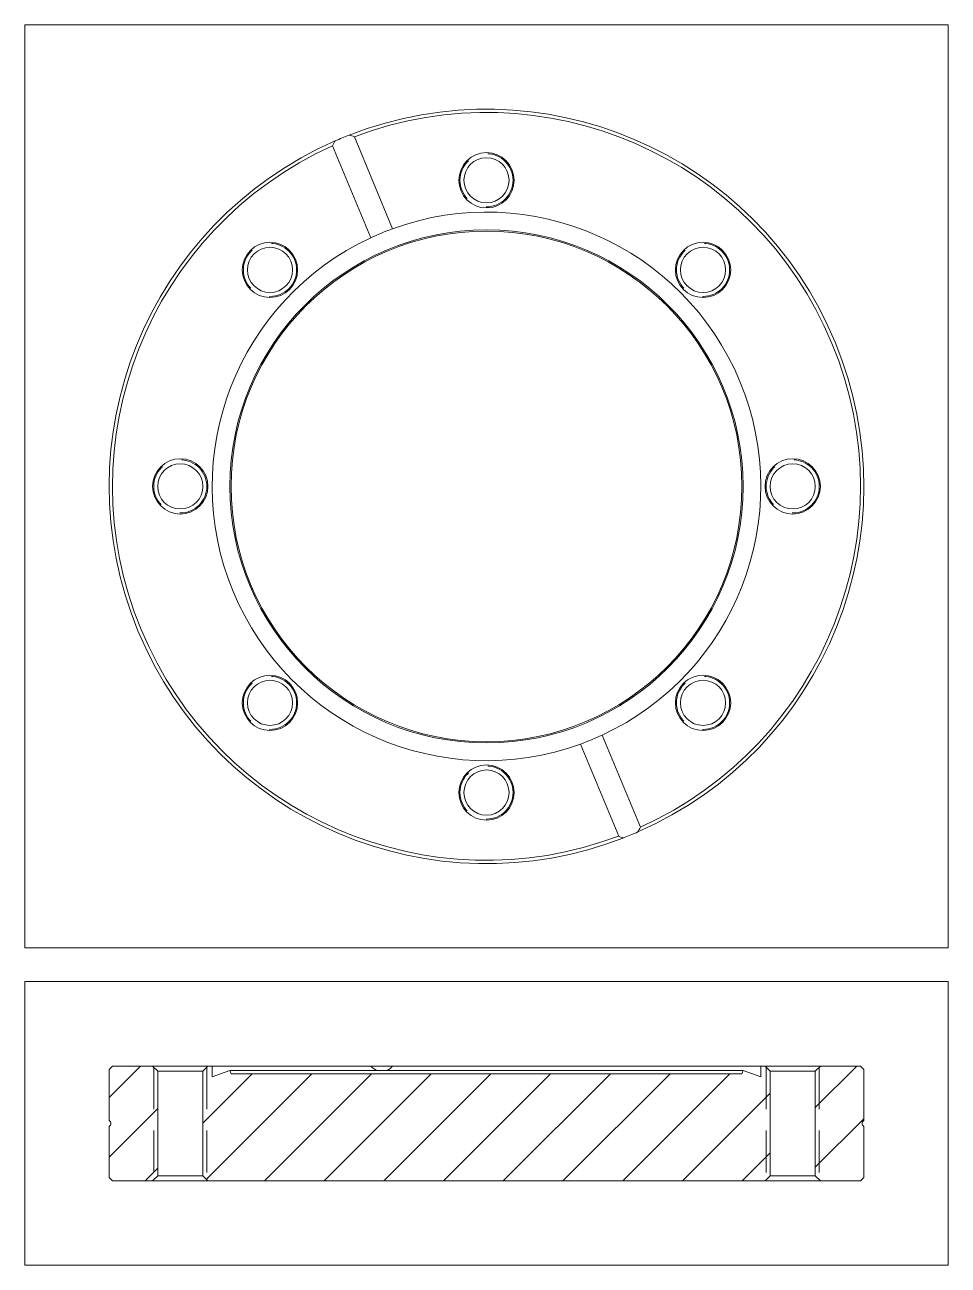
# Model space of a CAD drawing. Extents: x 0.79 to 6.26, y 4.89 to 12.24.
import ezdxf
from ezdxf.xclip import XClip

# ---------------------------------------------------------------- set-up
doc = ezdxf.new("R2010")
doc.units = 0
doc.header["$MEASUREMENT"] = 0
doc.header["$XCLIPFRAME"] = 2
doc.linetypes.add('HIDDEN2', pattern=[0.1875, 0.125, -0.0625])
doc.layers.get('0').update_dxf_attribs({"linetype": 'CONTINUOUS'})
doc.layers.add('HIDDEN', color=7, linetype='CONTINUOUS')
doc.layers.add('P0000164', color=7, linetype='CONTINUOUS')

# ---------------------------------------------------------------- blocks, each defined once
blk = doc.blocks.new('SE12')
at = {"layer": 'P0000164', "color": 7, "linetype": 'Continuous', "lineweight": 0}
for p, q in [((3.2443, 7.7904), (3.1313, 8.0632)), ((3.0669, 8.0365), (3.1799, 7.7638)), ((3.8656, 6.2905), (3.9785, 6.0178)), ((3.9142, 5.9911), (3.8012, 6.2639))]:
    blk.add_line(p, q, dxfattribs=at)
for centre, radius in [((3.5227, 7.9341), 0.0819), ((3.5227, 7.9341), 0.0669), ((3.5227, 7.0271), 0.76), ((3.5227, 7.0271), 0.7564), ((2.8814, 7.6685), 0.0819), ((2.8814, 7.6685), 0.0669), ((4.1641, 7.6685), 0.0819), ((4.1641, 7.6685), 0.0669), ((2.6157, 7.0271), 0.0819), ((2.6157, 7.0271), 0.0669), ((4.4297, 7.0271), 0.0819), ((4.4297, 7.0271), 0.0669), ((2.8814, 6.3858), 0.0819), ((4.1641, 6.3858), 0.0819), ((2.8814, 6.3858), 0.0669), ((4.1641, 6.3858), 0.0669), ((3.5227, 6.1201), 0.0819), ((3.5227, 6.1201), 0.0669)]:
    blk.add_circle(centre, radius, dxfattribs=at)
at = {"layer": 'P0000164', "color": 96, "linetype": 'HIDDEN2', "lineweight": 0}
for centre in [(3.5227, 7.9341), (2.8814, 7.6685), (4.1641, 7.6685), (2.6157, 7.0271), (4.4297, 7.0271), (2.8814, 6.3858), (4.1641, 6.3858), (3.5227, 6.1201)]:
    blk.add_circle(centre, 0.0787, dxfattribs=at)
at = {"layer": 'P0000164', "color": 7, "linetype": 'Continuous', "lineweight": 0}
for centre, radius, start, end in [((3.5227, 7.0271), 1.1175, 293.6296, 111.3704), ((3.5227, 7.0271), 1.1075, 294.302, 110.698), ((3.5227, 7.0271), 1.1175, 113.6296, 291.3704), ((3.1121, 8.0213), 0.0477, 141.4819, 161.3515), ((3.5227, 7.0271), 1.1175, 111.3704, 113.6296), ((3.1102, 8.0207), 0.0474, 63.5856, 83.581), ((3.5227, 7.0271), 1.1075, 114.302, 290.698), ((3.5227, 7.0271), 0.8125, 294.9566, 110.0434), ((3.5227, 7.0271), 0.8125, 114.9566, 290.0434), ((3.5227, 7.0271), 0.8125, 110.0434, 114.9566), ((3.5227, 7.0271), 0.8125, 290.0434, 294.9566), ((3.9353, 6.0338), 0.0477, 243.6485, 263.5181), ((3.5227, 7.0271), 1.1175, 291.3704, 293.6296), ((3.9336, 6.0329), 0.0474, 321.419, 341.4144)]:
    blk.add_arc(centre, radius, start, end, dxfattribs=at)
blk = doc.blocks.new('SE24')
at = {"linetype": 'Continuous'}
h = blk.add_hatch(dxfattribs=at)
h.set_pattern_fill('LINE', angle=45, style=0)
edge = h.paths.add_edge_path()
edge.add_line((2.4052, 3.5087), (2.4052, 3.3574))
edge.add_line((2.4052, 3.3574), (2.4152, 3.3474))
edge.add_line((2.4152, 3.3474), (2.5338, 3.3474))
edge.add_line((2.5338, 3.3474), (2.5488, 3.3624))
edge.add_line((2.5488, 3.3624), (2.5488, 3.6724))
edge.add_line((2.5488, 3.6724), (2.5338, 3.6874))
edge.add_line((2.5338, 3.6874), (2.4152, 3.6874))
edge.add_line((2.4152, 3.6874), (2.4052, 3.6774))
edge.add_line((2.4052, 3.6774), (2.4052, 3.526))
edge.add_ellipse((2.4002, 3.5174), major_axis=(0.01, 0), ratio=1, start_angle=300, end_angle=420)
h = blk.add_hatch(dxfattribs=at)
h.set_pattern_fill('LINE', angle=45, style=0)
h.paths.add_polyline_path([(2.7102, 3.6552), (2.7102, 3.6874), (2.6977, 3.6874), (2.6827, 3.6724), (2.6827, 3.3624), (2.6977, 3.3474), (4.3478, 3.3474), (4.3628, 3.3624), (4.3628, 3.6724), (4.3478, 3.6874), (4.3352, 3.6874), (4.3352, 3.6552), (4.2827, 3.6744), (4.2791, 3.6644), (2.7664, 3.6644), (2.7627, 3.6744)])
h = blk.add_hatch(dxfattribs=at)
h.set_pattern_fill('LINE', angle=45, style=0)
edge = h.paths.add_edge_path()
edge.add_line((4.6402, 3.526), (4.6402, 3.6774))
edge.add_line((4.6402, 3.6774), (4.6302, 3.6874))
edge.add_line((4.6302, 3.6874), (4.5117, 3.6874))
edge.add_line((4.5117, 3.6874), (4.4967, 3.6724))
edge.add_line((4.4967, 3.6724), (4.4967, 3.3624))
edge.add_line((4.4967, 3.3624), (4.5117, 3.3474))
edge.add_line((4.5117, 3.3474), (4.6302, 3.3474))
edge.add_line((4.6302, 3.3474), (4.6402, 3.3574))
edge.add_line((4.6402, 3.3574), (4.6402, 3.5087))
edge.add_ellipse((4.6452, 3.5174), major_axis=(0.01, 0), ratio=1, start_angle=480, end_angle=240)
at = {"layer": 'P0000164', "color": 7, "linetype": 'Continuous', "lineweight": 0}
for p, q in [((2.4052, 3.6774), (2.4152, 3.6874)), ((2.4052, 3.526), (2.4052, 3.6774)), ((2.5338, 3.6874), (2.4152, 3.6874)), ((2.5338, 3.6874), (2.6977, 3.6874)), ((2.5338, 3.6874), (2.5488, 3.6724)), ((2.6827, 3.6724), (2.6977, 3.6874)), ((2.7102, 3.6874), (2.6977, 3.6874)), ((3.1799, 3.6874), (2.7102, 3.6874)), ((2.7102, 3.6552), (2.7102, 3.6874)), ((3.2443, 3.6874), (3.1799, 3.6874)), ((4.3352, 3.6874), (3.2443, 3.6874)), ((4.3478, 3.6874), (4.3352, 3.6874)), ((4.3352, 3.6874), (4.3352, 3.6552)), ((4.3478, 3.6874), (4.5117, 3.6874)), ((4.3478, 3.6874), (4.3628, 3.6724)), ((4.4967, 3.6724), (4.5117, 3.6874)), ((4.6302, 3.6874), (4.5117, 3.6874)), ((4.6302, 3.6874), (4.6402, 3.6774)), ((4.6402, 3.6774), (4.6402, 3.526)), ((2.6827, 3.6724), (2.5488, 3.6724)), ((2.5488, 3.3624), (2.5488, 3.6724)), ((2.6827, 3.6724), (2.6827, 3.3624)), ((2.7627, 3.6744), (2.7102, 3.6552)), ((2.7664, 3.6644), (2.7627, 3.6744)), ((4.2827, 3.6744), (2.7627, 3.6744)), ((4.2791, 3.6644), (2.7664, 3.6644)), ((4.2827, 3.6744), (4.2791, 3.6644)), ((4.3352, 3.6552), (4.2827, 3.6744)), ((4.4967, 3.6724), (4.3628, 3.6724)), ((4.3628, 3.3624), (4.3628, 3.6724)), ((4.4967, 3.6724), (4.4967, 3.3624)), ((2.4052, 3.3574), (2.4052, 3.5087)), ((4.6402, 3.5087), (4.6402, 3.3574)), ((2.4152, 3.3474), (2.4052, 3.3574)), ((2.5338, 3.3474), (2.4152, 3.3474)), ((2.5488, 3.3624), (2.5338, 3.3474)), ((2.6977, 3.3474), (2.5338, 3.3474)), ((2.5488, 3.3624), (2.6827, 3.3624)), ((2.6977, 3.3474), (2.6827, 3.3624)), ((4.3478, 3.3474), (2.6977, 3.3474)), ((4.3628, 3.3624), (4.3478, 3.3474)), ((4.5117, 3.3474), (4.3478, 3.3474)), ((4.3628, 3.3624), (4.4967, 3.3624)), ((4.5117, 3.3474), (4.4967, 3.3624)), ((4.6302, 3.3474), (4.5117, 3.3474)), ((4.6402, 3.3574), (4.6302, 3.3474))]:
    blk.add_line(p, q, dxfattribs=at)
at = {"layer": 'P0000164', "color": 96, "linetype": 'HIDDEN2', "lineweight": 0}
for p, q in [((2.537, 3.6842), (2.537, 3.3505)), ((2.6945, 3.6842), (2.6945, 3.3505)), ((4.351, 3.6842), (4.351, 3.3505)), ((4.5085, 3.6842), (4.5085, 3.3505))]:
    blk.add_line(p, q, dxfattribs=at)
at = {"layer": 'P0000164', "color": 7, "linetype": 'Continuous', "lineweight": 0}
for centre, radius, start, end in [((3.2121, 3.713), 0.0411, 218.554, 249.8685), ((3.2121, 3.713), 0.0411, 289.457, 321.446), ((2.4002, 3.5174), 0.01, 300, 60), ((4.6452, 3.5174), 0.01, 120, 240)]:
    blk.add_arc(centre, radius, start, end, dxfattribs=at)

msp = doc.modelspace()

# ---------------------------------------------------------------- block references
at = {"color": 0, "lineweight": 0}
ref = msp.add_blockref('SE12', (-3.5217, -4.5487), dxfattribs=dict(at, xscale=2, yscale=2, zscale=2))
XClip(ref).set_block_clipping_path([(2.1552359308, 5.659644627), (4.8902358719, 8.394644568)])
at = {"layer": 'HIDDEN', "color": 0, "lineweight": 0}
ref = msp.add_blockref('SE24', (-3.5217, -1.3037), dxfattribs=dict(at, xscale=2, yscale=2, zscale=2))
XClip(ref).set_block_clipping_path([(2.1552359308, 3.0973567564), (4.8902358719, 3.9373567603)])

doc.saveas('drawing.dxf')
